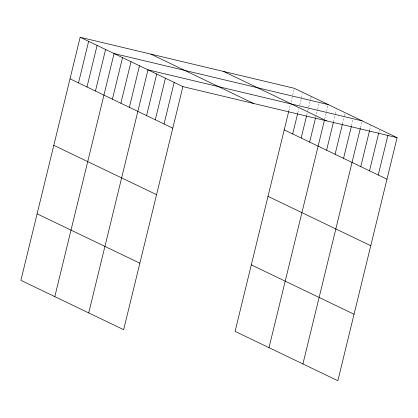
<?xml version="1.0" encoding="UTF-8"?>
<svg xmlns="http://www.w3.org/2000/svg" width="418" height="418" viewBox="0 0 418 418"><rect width="100%" height="100%" fill="white"/><g stroke="black" fill="none" stroke-linecap="round" stroke-linejoin="round"><path stroke-width="0.31" stroke-dasharray="2.09 1.57" d="M288.822 110.974L290.358 104.678M290.97 102.164L294.042 89.572M297.762 113.158L298.833 108.753M299.758 104.975L302.517 93.642M306.697 115.342L307.617 111.564M307.773 110.932L308.541 107.787M308.693 107.16L310.537 99.604M310.689 98.972L311.149 97.086M315.637 117.526L317.476 109.971M317.633 109.338L319.321 102.415M324.729 119.078L326.416 112.155M326.568 111.522L327.947 105.858M333.512 121.889L335.351 114.333M335.508 113.706L336.427 109.929M342.446 124.073L344.291 116.517M344.442 115.891L344.902 113.999M351.538 125.625L353.226 118.702M360.478 127.809L362.009 121.513M369.669 130.113L370.745 125.708M378.865 132.422L379.481 129.904"/><path stroke-width="0.63" d="M80.151 37.275L20.9 280.337L123.65 329.687L182.906 86.625L80.151 37.275L294.35 88.313L397.1 137.663L337.849 380.725L235.094 331.375L288.671 111.606M78.5 82.895L88.632 41.345M86.981 86.965L97.107 45.416M95.456 91.035L105.582 49.486M54.81 296.623L114.062 53.561L328.255 104.599M112.411 99.181L122.537 57.632M120.886 103.251L131.017 61.702M129.361 107.322L139.492 65.772M88.715 312.91L147.967 69.843L362.166 120.886M146.572 115.587L156.703 74.038M155.308 119.783L165.434 78.234M164.044 123.979L174.17 82.43M292.699 133.932L297.606 113.79M301.174 138.003L306.546 115.969M309.649 142.073L315.48 118.153M269.004 347.661L324.42 120.337M326.604 150.219L333.355 122.521M335.084 154.289L342.446 124.073M343.559 158.359L351.386 126.257M302.914 363.947L360.321 128.436M360.771 166.625L369.517 130.745M369.502 170.821L378.713 133.049M378.238 175.017L387.904 135.359M182.906 86.625L397.1 137.663M223.661 71.468L326.416 120.818M150.835 54.115L253.59 103.465M284.219 129.862L386.974 179.212M70.025 78.824L172.775 128.174M268.011 196.361L370.761 245.711M53.812 145.323L156.567 194.673M251.307 264.876L354.056 314.226M37.113 213.838L139.863 263.188"/></g></svg>
